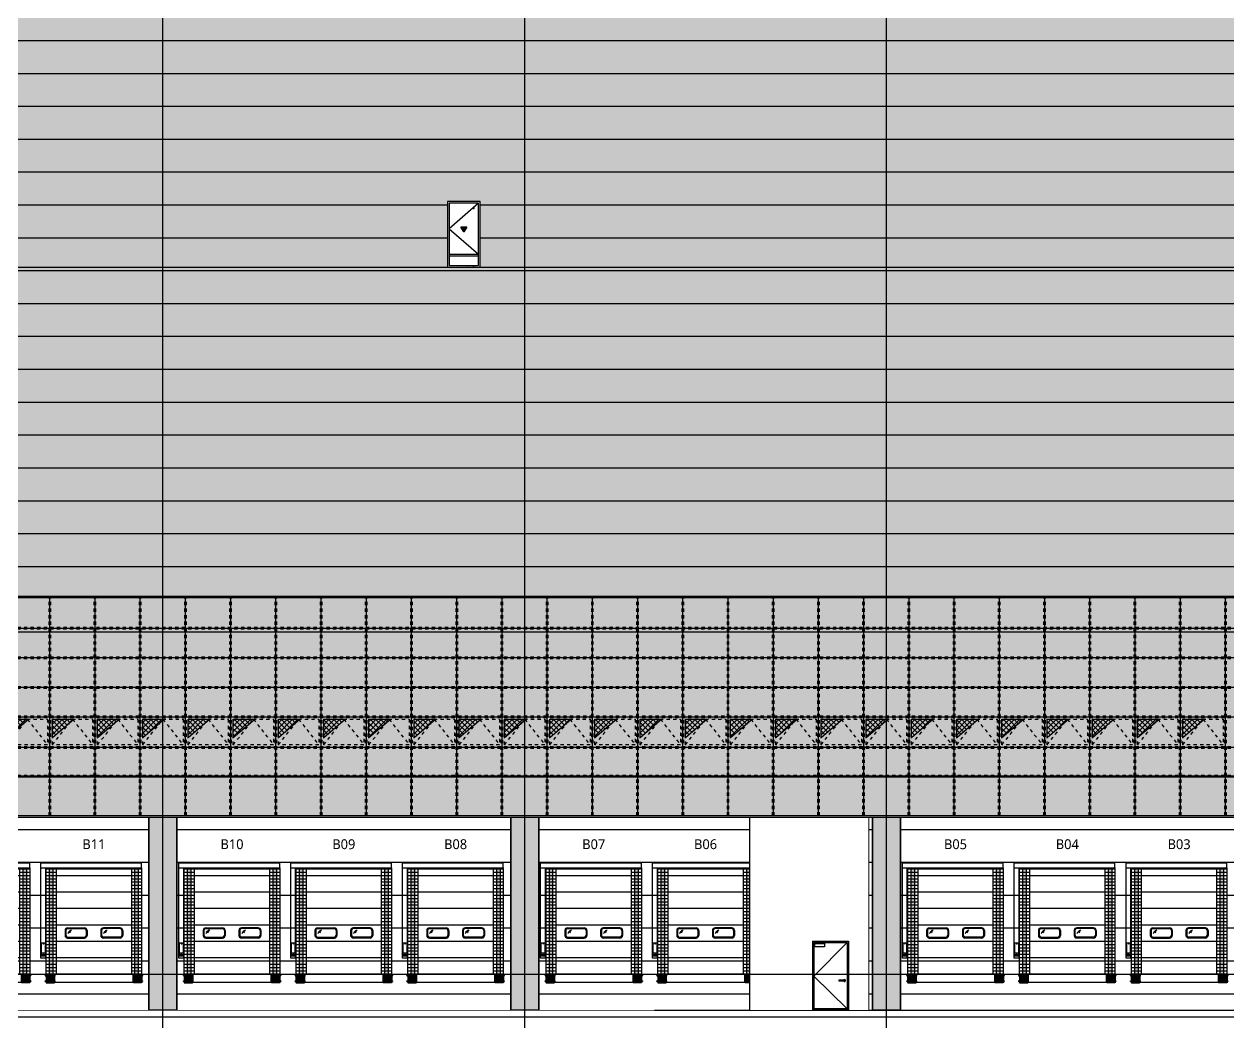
# Model space of a CAD drawing. Header units: millimetres. Extents: x 37653813 to 38677796, y 586285 to 874285.
# Drawn here: x 37920951 to 37957558, y 763684 to 794042 of the extents above; entities that cross this region are included whole.
import ezdxf
from ezdxf.enums import TextEntityAlignment as Align

# ---------------------------------------------------------------- set-up
doc = ezdxf.new("R2010")
doc.units = ezdxf.units.MM
doc.header["$LTSCALE"] = 1000
doc.header["$MEASUREMENT"] = 0
for name, pattern in [('-HID', [2.5, 1.5, -1]), ('CEN', [62, 60, -1, 0, -1]), ('HIDDEN', [2, 1, -1])]:
    doc.linetypes.add(name, pattern=pattern)
doc.layers.get('0').update_dxf_attribs({"linetype": 'CONTINUOUS'})
doc.layers.get('Defpoints').update_dxf_attribs({"color": 161, "linetype": 'CONTINUOUS'})
for name, color, linetype in [('251', 251, 'CONTINUOUS'), ('cen', 1, 'CONTINUOUS'), ('center(창호)', 1, 'CEN'), ('CON', 2, 'CONTINUOUS'), ('DOOR', 4, 'CONTINUOUS'), ('DOOR-ELE', 252, 'CONTINUOUS'), ('ELE-3', 7, 'CONTINUOUS'), ('ELE-5', 5, 'CONTINUOUS'), ('HAT-251', 251, 'CONTINUOUS'), ('HAT-253', 253, 'CONTINUOUS'), ('HAT-BACK', 252, 'CONTINUOUS'), ('hatch', 8, 'CONTINUOUS'), ('OPEN', 1, '-HID'), ('TEX', 3, 'CONTINUOUS'), ('WID', 4, 'CONTINUOUS'), ('WIN', 4, 'CONTINUOUS'), ('WIN(커튼월)_외부', 4, 'CONTINUOUS'), ('WIN(커튼월_HID)_외부', 252, 'HIDDEN'), ('WIN_3(커튼월)_외부', 252, 'HIDDEN'), ('WIPEOUT', 7, 'CONTINUOUS'), ('먹-적색 14', 14, 'CONTINUOUS'), ('먹-적색(가로선) 26', 26, 'CONTINUOUS'), ('먹-흰색 255', 255, 'CONTINUOUS')]:
    doc.layers.add(name, color=color, linetype=linetype)
doc.layers.add('먹-WIN(커튼월)', color=7, linetype='CONTINUOUS', true_color=0xe0f2ff)
doc.styles.add('나눔바른고딕', font='NanumBarunGothic.ttf')

# ---------------------------------------------------------------- blocks, each defined once
blk = doc.blocks.new('AW_1.0X1.5_(소방)')
at = {"ltscale": 1000}
blk.add_wipeout([(1000, 2000), (0, 2000), (0, 0), (1000, 0)], dxfattribs=at).dxf.layer = 'WID'
h = blk.add_hatch(color=1)
h.dxf.hatch_style = 1
h.paths.add_polyline_path([(500, 1075), (587, 1225), (413, 1225)])
at = {"layer": 'HAT-BACK', "ltscale": 1000}
h = blk.add_hatch(color=253, dxfattribs=at)
h.dxf.hatch_style = 1
edge = h.paths.add_edge_path()
edge.add_arc((200, 1800), 15, 180, 540, ccw=False)
at = {"color": 1}
blk.add_lwpolyline([(500, 1075), (587, 1225), (413, 1225)], close=True, dxfattribs=at)
at = {"ltscale": 1000}
blk.add_lwpolyline([(500, 1075), (413, 1225), (587, 1225)], close=True, dxfattribs=at)
blk.add_circle((200, 1800), 15, dxfattribs=at)
at = {"layer": 'OPEN', "ltscale": 700}
blk.add_lwpolyline([(50, 1950), (950, 1175), (50, 400)], dxfattribs=at)
at = {"layer": 'WID', "ltscale": 1000}
for p, q in [((950, 400), (50, 400)), ((950, 350), (50, 350))]:
    blk.add_line(p, q, dxfattribs=at)
for points in [[(1000, 0), (0, 0), (0, 2000), (1000, 2000)], [(950, 50), (50, 50), (50, 1950), (950, 1950)]]:
    blk.add_lwpolyline(points, close=True, dxfattribs=at)
at = {"layer": 'Defpoints', "style": '나눔바른고딕'}
blk.add_text('AW(1.0X1.5)-소방대진입창호', height=25, dxfattribs=at).set_placement((15, 15))
blk = doc.blocks.new('저온 OVERHEAD DOOR')
blk.add_wipeout([(2600, 3382), (-465, 3382), (-465, 3230), (-300, 3230), (-300, -250), (2600, -250)]).dxf.layer = 'ELE-5'
at = {"ltscale": 2}
for points in [[(-100, 3230), (-200, 3230), (-200, 0), (-100, 0)], [(2500, 3230), (2400, 3230), (2400, 0), (2500, 0)]]:
    blk.add_hatch(color=256, dxfattribs=at).paths.add_polyline_path(points)
for p, q in [((-465, 3382), (2600, 3382)), ((-465, 482), (-465, 3382)), ((2600, 3230), (2600, 3382)), ((-465, 3230), (2600, 3230)), ((-315, 482), (-315, 3230)), ((272, 1325), (272, 1175)), ((297, 1325), (297, 1175)), ((352, 1405), (862, 1405)), ((352, 1405), (862, 1405)), ((352, 1380), (862, 1380)), ((352, 1380), (862, 1380)), ((352, 1120), (862, 1120)), ((471, 1339), (357, 1230)), ((441, 1329), (368, 1260)), ((444, 1289), (409, 1253)), ((917, 1325), (917, 1175)), ((942, 1325), (942, 1175)), ((1358, 1325), (1358, 1175)), ((1383, 1325), (1383, 1175)), ((1948, 1405), (1438, 1405)), ((1948, 1405), (1438, 1405)), ((1948, 1380), (1438, 1380)), ((1948, 1380), (1438, 1380)), ((1948, 1120), (1438, 1120)), ((1558, 1339), (1444, 1230)), ((1528, 1329), (1455, 1260)), ((1531, 1289), (1496, 1253)), ((2003, 1325), (2003, 1175)), ((2028, 1325), (2028, 1175)), ((-445, 553), (-445, 953)), ((-445, 953), (-325, 953)), ((-390, 937), (-390, 928)), ((-380, 937), (-380, 928)), ((-325, 553), (-325, 953)), ((352, 1095), (862, 1095)), ((1948, 1095), (1438, 1095)), ((-315, 482), (-465, 482)), ((-445, 641), (-325, 641)), ((-445, 553), (-325, 553)), ((-425, 565), (-425, 574)), ((-355, 581), (-415, 581)), ((-415, 565), (-415, 574)), ((-385, 581), (-385, 641)), ((-355, 565), (-355, 574)), ((-345, 565), (-345, 574)), ((-300, 0), (-300, -270)), ((-300, 0), (-50, 0)), ((-290, 0), (-290, -270)), ((-280, 0), (-280, -270)), ((-270, 0), (-270, -270)), ((-260, 0), (-260, -270)), ((-250, 0), (-250, -270)), ((-240, 0), (-240, -270)), ((-230, 0), (-230, -270)), ((-220, 0), (-220, -270)), ((-210, 0), (-210, -270)), ((-200, 0), (-200, -270)), ((-190, 0), (-190, -270)), ((-180, 0), (-180, -270)), ((-170, 0), (-170, -270)), ((-160, 0), (-160, -270)), ((-150, 0), (-150, -270)), ((-140, 0), (-140, -270)), ((-130, 0), (-130, -270)), ((-120, 0), (-120, -270)), ((-110, 0), (-110, -270)), ((-100, 0), (-100, -270)), ((-90, 0), (-90, -270)), ((-80, 0), (-80, -270)), ((-70, 0), (-70, -270)), ((-60, 0), (-60, -270)), ((-50, 0), (-50, -270)), ((2600, 0), (2350, 0)), ((2350, 0), (2350, -270)), ((2360, 0), (2360, -270)), ((2370, 0), (2370, -270)), ((2380, 0), (2380, -270)), ((2390, 0), (2390, -270)), ((2400, 0), (2400, -270)), ((2410, 0), (2410, -270)), ((2420, 0), (2420, -270)), ((2430, 0), (2430, -270)), ((2440, 0), (2440, -270)), ((2450, 0), (2450, -270)), ((2460, 0), (2460, -270)), ((2470, 0), (2470, -270)), ((2480, 0), (2480, -270)), ((2490, 0), (2490, -270)), ((2500, 0), (2500, -270)), ((2510, 0), (2510, -270)), ((2520, 0), (2520, -270)), ((2530, 0), (2530, -270)), ((2540, 0), (2540, -270)), ((2550, 0), (2550, -270)), ((2560, 0), (2560, -270)), ((2570, 0), (2570, -270)), ((2580, 0), (2580, -270)), ((2590, 0), (2590, -270)), ((2600, 0), (2600, -270)), ((-329, -42), (-330, -43)), ((-330, -43), (-330, -59)), ((-330, -59), (-329, -60)), ((-329, -210), (-330, -211)), ((-330, -211), (-330, -227)), ((-330, -227), (-329, -228)), ((-329, -42), (-317, -42)), ((-329, -60), (-317, -60)), ((-329, -210), (-317, -210)), ((-329, -228), (-317, -228)), ((-317, -40), (-317, -62)), ((-306, -40), (-317, -40)), ((-317, -42), (-44, -42)), ((-317, -60), (-44, -60)), ((-306, -62), (-317, -62)), ((-317, -208), (-317, -230)), ((-306, -208), (-317, -208)), ((-317, -210), (-44, -210)), ((-317, -228), (-44, -228)), ((-306, -230), (-317, -230)), ((-306, -15), (-300, -15)), ((-306, -15), (-306, -255)), ((-306, -25), (-296, -15)), ((-306, -25), (-306, -245)), ((-296, -255), (-306, -245)), ((-306, -255), (-300, -255)), ((-300, -15), (-300, -255)), ((-300, -245), (-300, -270)), ((-300, -270), (-50, -270)), ((-231, -15), (-296, -15)), ((-231, -255), (-296, -255)), ((-231, -255), (-231, -15)), ((-119, -25), (-109, -15)), ((-119, -25), (-119, -245)), ((-109, -255), (-119, -245)), ((-50, -15), (-109, -15)), ((-50, -255), (-109, -255)), ((-50, -15), (-44, -15)), ((-50, -15), (-50, -255)), ((-50, -245), (-50, -270)), ((-50, -255), (-44, -255)), ((-44, -15), (-44, -255)), ((-37, -40), (-44, -40)), ((-37, -62), (-44, -62)), ((-37, -208), (-44, -208)), ((-37, -230), (-44, -230)), ((-37, -40), (-37, -62)), ((-37, -208), (-37, -230)), ((2337, -40), (2337, -62)), ((2337, -40), (2344, -40)), ((2337, -62), (2344, -62)), ((2337, -208), (2337, -230)), ((2337, -208), (2344, -208)), ((2337, -230), (2344, -230)), ((2350, -15), (2344, -15)), ((2344, -15), (2344, -255)), ((2617, -42), (2344, -42)), ((2617, -60), (2344, -60)), ((2617, -210), (2344, -210)), ((2617, -228), (2344, -228)), ((2350, -255), (2344, -255)), ((2350, -15), (2409, -15)), ((2350, -15), (2350, -255)), ((2350, -245), (2350, -270)), ((2350, -255), (2409, -255)), ((2600, -270), (2350, -270)), ((2419, -25), (2409, -15)), ((2409, -255), (2419, -245)), ((2419, -25), (2419, -245)), ((2531, -15), (2596, -15)), ((2531, -255), (2531, -15)), ((2531, -255), (2596, -255)), ((2606, -25), (2596, -15)), ((2596, -255), (2606, -245)), ((2606, -15), (2600, -15)), ((2600, -15), (2600, -255)), ((2600, -245), (2600, -270)), ((2606, -255), (2600, -255)), ((2606, -15), (2606, -255)), ((2606, -25), (2606, -245)), ((2606, -40), (2617, -40)), ((2606, -62), (2617, -62)), ((2606, -208), (2617, -208)), ((2606, -230), (2617, -230)), ((2617, -40), (2617, -62)), ((2629, -42), (2617, -42)), ((2629, -60), (2617, -60)), ((2617, -208), (2617, -230)), ((2629, -210), (2617, -210)), ((2629, -228), (2617, -228)), ((2629, -42), (2630, -43)), ((2630, -59), (2629, -60)), ((2629, -210), (2630, -211)), ((2630, -227), (2629, -228)), ((2630, -43), (2630, -59)), ((2630, -211), (2630, -227))]:
    blk.add_line(p, q)
at = {"linetype": 'Continuous', "lineweight": -3}
for p, q in [((-300, 3200), (0, 3200)), ((-300, 3100), (0, 3100)), ((-300, 3100), (0, 3100)), ((-300, 3000), (0, 3000)), ((-300, 3000), (0, 3000)), ((0, 3200), (2300, 3200)), ((0, 3000), (2300, 3000)), ((2300, 3200), (2600, 3200)), ((2300, 3100), (2600, 3100)), ((2300, 3100), (2600, 3100)), ((2300, 3000), (2600, 3000)), ((2300, 3000), (2600, 3000)), ((-300, 2900), (0, 2900)), ((-300, 2900), (0, 2900)), ((-300, 2800), (0, 2800)), ((-300, 2800), (0, 2800)), ((-300, 2800), (0, 2800)), ((-300, 2700), (0, 2700)), ((-300, 2700), (0, 2700)), ((-300, 2700), (0, 2700)), ((-300, 2700), (0, 2700)), ((-300, 2700), (0, 2700)), ((-300, 2700), (0, 2700)), ((-300, 2700), (0, 2700)), ((-300, 2700), (0, 2700)), ((-300, 2700), (0, 2700)), ((-300, 2600), (0, 2600)), ((-300, 2600), (0, 2600)), ((-300, 2600), (0, 2600)), ((-300, 2600), (0, 2600)), ((-300, 2600), (0, 2600)), ((-300, 2600), (0, 2600)), ((-300, 2600), (0, 2600)), ((-300, 2600), (0, 2600)), ((-300, 2600), (0, 2600)), ((-300, 2600), (0, 2600)), ((-300, 2600), (0, 2600)), ((-300, 2600), (0, 2600)), ((-300, 2600), (0, 2600)), ((-300, 2600), (0, 2600)), ((-300, 2600), (0, 2600)), ((-300, 2600), (0, 2600)), ((-300, 2600), (0, 2600)), ((-300, 2600), (0, 2600)), ((2300, 2900), (2600, 2900)), ((2300, 2900), (2600, 2900)), ((2300, 2800), (2600, 2800)), ((2300, 2800), (2600, 2800)), ((2300, 2800), (2600, 2800)), ((2300, 2700), (2600, 2700)), ((2300, 2700), (2600, 2700)), ((2300, 2700), (2600, 2700)), ((2300, 2700), (2600, 2700)), ((2300, 2700), (2600, 2700)), ((2300, 2700), (2600, 2700)), ((2300, 2700), (2600, 2700)), ((2300, 2700), (2600, 2700)), ((2300, 2700), (2600, 2700)), ((2300, 2600), (2600, 2600)), ((2300, 2600), (2600, 2600)), ((2300, 2600), (2600, 2600)), ((2300, 2600), (2600, 2600)), ((2300, 2600), (2600, 2600)), ((2300, 2600), (2600, 2600)), ((2300, 2600), (2600, 2600)), ((2300, 2600), (2600, 2600)), ((2300, 2600), (2600, 2600)), ((2300, 2600), (2600, 2600)), ((2300, 2600), (2600, 2600)), ((2300, 2600), (2600, 2600)), ((2300, 2600), (2600, 2600)), ((2300, 2600), (2600, 2600)), ((2300, 2600), (2600, 2600)), ((2300, 2600), (2600, 2600)), ((2300, 2600), (2600, 2600)), ((2300, 2600), (2600, 2600)), ((-300, 2500), (0, 2500)), ((-300, 2500), (0, 2500)), ((-300, 2500), (0, 2500)), ((-300, 2500), (0, 2500)), ((-300, 2500), (0, 2500)), ((-300, 2500), (0, 2500)), ((-300, 2500), (0, 2500)), ((-300, 2500), (0, 2500)), ((-300, 2500), (0, 2500)), ((-300, 2500), (0, 2500)), ((-300, 2500), (0, 2500)), ((-300, 2500), (0, 2500)), ((-300, 2500), (0, 2500)), ((-300, 2500), (0, 2500)), ((-300, 2500), (0, 2500)), ((-300, 2500), (0, 2500)), ((-300, 2500), (0, 2500)), ((-300, 2500), (0, 2500)), ((-300, 2400), (0, 2400)), ((-300, 2400), (0, 2400)), ((-300, 2400), (0, 2400)), ((-300, 2400), (0, 2400)), ((-300, 2400), (0, 2400)), ((-300, 2400), (0, 2400)), ((-300, 2400), (0, 2400)), ((-300, 2400), (0, 2400)), ((-300, 2400), (0, 2400)), ((-300, 2400), (0, 2400)), ((-300, 2400), (0, 2400)), ((-300, 2400), (0, 2400)), ((-300, 2400), (0, 2400)), ((-300, 2400), (0, 2400)), ((-300, 2400), (0, 2400)), ((-300, 2400), (0, 2400)), ((-300, 2400), (0, 2400)), ((-300, 2400), (0, 2400)), ((-300, 2300), (0, 2300)), ((-300, 2300), (0, 2300)), ((-300, 2300), (0, 2300)), ((-300, 2300), (0, 2300)), ((-300, 2300), (0, 2300)), ((-300, 2300), (0, 2300)), ((-300, 2300), (0, 2300)), ((-300, 2300), (0, 2300)), ((-300, 2300), (0, 2300)), ((-300, 2300), (0, 2300)), ((-300, 2300), (0, 2300)), ((-300, 2300), (0, 2300)), ((-300, 2300), (0, 2300)), ((-300, 2300), (0, 2300)), ((-300, 2300), (0, 2300)), ((-300, 2300), (0, 2300)), ((-300, 2300), (0, 2300)), ((-300, 2300), (0, 2300)), ((-300, 2200), (0, 2200)), ((-300, 2200), (0, 2200)), ((-300, 2200), (0, 2200)), ((-300, 2200), (0, 2200)), ((-300, 2200), (0, 2200)), ((-300, 2200), (0, 2200)), ((-300, 2200), (0, 2200)), ((-300, 2200), (0, 2200)), ((-300, 2200), (0, 2200)), ((-300, 2200), (0, 2200)), ((-300, 2200), (0, 2200)), ((-300, 2200), (0, 2200)), ((2300, 2500), (2600, 2500)), ((2300, 2500), (2600, 2500)), ((2300, 2500), (2600, 2500)), ((2300, 2500), (2600, 2500)), ((2300, 2500), (2600, 2500)), ((2300, 2500), (2600, 2500)), ((2300, 2500), (2600, 2500)), ((2300, 2500), (2600, 2500)), ((2300, 2500), (2600, 2500)), ((2300, 2500), (2600, 2500)), ((2300, 2500), (2600, 2500)), ((2300, 2500), (2600, 2500)), ((2300, 2500), (2600, 2500)), ((2300, 2500), (2600, 2500)), ((2300, 2500), (2600, 2500)), ((2300, 2500), (2600, 2500)), ((2300, 2500), (2600, 2500)), ((2300, 2500), (2600, 2500)), ((2300, 2400), (2600, 2400)), ((2300, 2400), (2600, 2400)), ((2300, 2400), (2600, 2400)), ((2300, 2400), (2600, 2400)), ((2300, 2400), (2600, 2400)), ((2300, 2400), (2600, 2400)), ((2300, 2400), (2600, 2400)), ((2300, 2400), (2600, 2400)), ((2300, 2400), (2600, 2400)), ((2300, 2400), (2600, 2400)), ((2300, 2400), (2600, 2400)), ((2300, 2400), (2600, 2400)), ((2300, 2400), (2600, 2400)), ((2300, 2400), (2600, 2400)), ((2300, 2400), (2600, 2400)), ((2300, 2400), (2600, 2400)), ((2300, 2400), (2600, 2400)), ((2300, 2400), (2600, 2400)), ((2300, 2300), (2600, 2300)), ((2300, 2300), (2600, 2300)), ((2300, 2300), (2600, 2300)), ((2300, 2300), (2600, 2300)), ((2300, 2300), (2600, 2300)), ((2300, 2300), (2600, 2300)), ((2300, 2300), (2600, 2300)), ((2300, 2300), (2600, 2300)), ((2300, 2300), (2600, 2300)), ((2300, 2300), (2600, 2300)), ((2300, 2300), (2600, 2300)), ((2300, 2300), (2600, 2300)), ((2300, 2300), (2600, 2300)), ((2300, 2300), (2600, 2300)), ((2300, 2300), (2600, 2300)), ((2300, 2300), (2600, 2300)), ((2300, 2300), (2600, 2300)), ((2300, 2300), (2600, 2300)), ((2300, 2200), (2600, 2200)), ((2300, 2200), (2600, 2200)), ((2300, 2200), (2600, 2200)), ((2300, 2200), (2600, 2200)), ((2300, 2200), (2600, 2200)), ((2300, 2200), (2600, 2200)), ((2300, 2200), (2600, 2200)), ((2300, 2200), (2600, 2200)), ((2300, 2200), (2600, 2200)), ((2300, 2200), (2600, 2200)), ((2300, 2200), (2600, 2200)), ((2300, 2200), (2600, 2200)), ((-300, 2100), (0, 2100)), ((-300, 2100), (0, 2100)), ((-300, 2100), (0, 2100)), ((-300, 2100), (0, 2100)), ((-300, 2100), (0, 2100)), ((-300, 2100), (0, 2100)), ((-300, 2100), (0, 2100)), ((-300, 2100), (0, 2100)), ((-300, 2100), (0, 2100)), ((-300, 2100), (0, 2100)), ((-300, 2100), (0, 2100)), ((-300, 2100), (0, 2100)), ((-300, 2000), (0, 2000)), ((-300, 2000), (0, 2000)), ((-300, 2000), (0, 2000)), ((-300, 2000), (0, 2000)), ((-300, 2000), (0, 2000)), ((-300, 2000), (0, 2000)), ((-300, 2000), (0, 2000)), ((-300, 2000), (0, 2000)), ((-300, 2000), (0, 2000)), ((-300, 2000), (0, 2000)), ((-300, 2000), (0, 2000)), ((-300, 2000), (0, 2000)), ((-300, 1900), (0, 1900)), ((-300, 1900), (0, 1900)), ((-300, 1900), (0, 1900)), ((-300, 1900), (0, 1900)), ((-300, 1900), (0, 1900)), ((-300, 1900), (0, 1900)), ((-300, 1900), (0, 1900)), ((-300, 1900), (0, 1900)), ((-300, 1900), (0, 1900)), ((-300, 1900), (0, 1900)), ((-300, 1900), (0, 1900)), ((-300, 1900), (0, 1900)), ((2300, 2100), (2600, 2100)), ((2300, 2100), (2600, 2100)), ((2300, 2100), (2600, 2100)), ((2300, 2100), (2600, 2100)), ((2300, 2100), (2600, 2100)), ((2300, 2100), (2600, 2100)), ((2300, 2100), (2600, 2100)), ((2300, 2100), (2600, 2100)), ((2300, 2100), (2600, 2100)), ((2300, 2100), (2600, 2100)), ((2300, 2100), (2600, 2100)), ((2300, 2100), (2600, 2100)), ((2300, 2000), (2600, 2000)), ((2300, 2000), (2600, 2000)), ((2300, 2000), (2600, 2000)), ((2300, 2000), (2600, 2000)), ((2300, 2000), (2600, 2000)), ((2300, 2000), (2600, 2000)), ((2300, 2000), (2600, 2000)), ((2300, 2000), (2600, 2000)), ((2300, 2000), (2600, 2000)), ((2300, 2000), (2600, 2000)), ((2300, 2000), (2600, 2000)), ((2300, 2000), (2600, 2000)), ((2300, 1900), (2600, 1900)), ((2300, 1900), (2600, 1900)), ((2300, 1900), (2600, 1900)), ((2300, 1900), (2600, 1900)), ((2300, 1900), (2600, 1900)), ((2300, 1900), (2600, 1900)), ((2300, 1900), (2600, 1900)), ((2300, 1900), (2600, 1900)), ((2300, 1900), (2600, 1900)), ((2300, 1900), (2600, 1900)), ((2300, 1900), (2600, 1900)), ((2300, 1900), (2600, 1900)), ((-300, 1800), (0, 1800)), ((-300, 1800), (0, 1800)), ((-300, 1800), (0, 1800)), ((-300, 1800), (0, 1800)), ((-300, 1800), (0, 1800)), ((-300, 1800), (0, 1800)), ((-300, 1800), (0, 1800)), ((-300, 1800), (0, 1800)), ((-300, 1800), (0, 1800)), ((-300, 1800), (0, 1800)), ((-300, 1800), (0, 1800)), ((-300, 1800), (0, 1800)), ((-300, 1700), (0, 1700)), ((-300, 1700), (0, 1700)), ((-300, 1700), (0, 1700)), ((-300, 1700), (0, 1700)), ((-300, 1700), (0, 1700)), ((-300, 1700), (0, 1700)), ((-300, 1700), (0, 1700)), ((-300, 1700), (0, 1700)), ((-300, 1700), (0, 1700)), ((-300, 1700), (0, 1700)), ((-300, 1700), (0, 1700)), ((-300, 1700), (0, 1700)), ((-300, 1600), (0, 1600)), ((-300, 1600), (0, 1600)), ((-300, 1600), (0, 1600)), ((-300, 1500), (0, 1500)), ((-300, 1500), (0, 1500)), ((-300, 1500), (0, 1500)), ((2300, 1800), (2600, 1800)), ((2300, 1800), (2600, 1800)), ((2300, 1800), (2600, 1800)), ((2300, 1800), (2600, 1800)), ((2300, 1800), (2600, 1800)), ((2300, 1800), (2600, 1800)), ((2300, 1800), (2600, 1800)), ((2300, 1800), (2600, 1800)), ((2300, 1800), (2600, 1800)), ((2300, 1800), (2600, 1800)), ((2300, 1800), (2600, 1800)), ((2300, 1800), (2600, 1800)), ((2300, 1700), (2600, 1700)), ((2300, 1700), (2600, 1700)), ((2300, 1700), (2600, 1700)), ((2300, 1700), (2600, 1700)), ((2300, 1700), (2600, 1700)), ((2300, 1700), (2600, 1700)), ((2300, 1700), (2600, 1700)), ((2300, 1700), (2600, 1700)), ((2300, 1700), (2600, 1700)), ((2300, 1700), (2600, 1700)), ((2300, 1700), (2600, 1700)), ((2300, 1700), (2600, 1700)), ((2300, 1600), (2600, 1600)), ((2300, 1600), (2600, 1600)), ((2300, 1600), (2600, 1600)), ((2300, 1500), (2600, 1500)), ((2300, 1500), (2600, 1500)), ((2300, 1500), (2600, 1500)), ((-300, 1400), (0, 1400)), ((-300, 1400), (0, 1400)), ((-300, 1400), (0, 1400)), ((-300, 1300), (0, 1300)), ((-300, 1300), (0, 1300)), ((-300, 1200), (0, 1200)), ((-300, 1200), (0, 1200)), ((-300, 1100), (0, 1100)), ((2300, 1400), (2600, 1400)), ((2300, 1400), (2600, 1400)), ((2300, 1400), (2600, 1400)), ((2300, 1300), (2600, 1300)), ((2300, 1300), (2600, 1300)), ((2300, 1200), (2600, 1200)), ((2300, 1200), (2600, 1200)), ((2300, 1100), (2600, 1100)), ((-300, 1000), (0, 1000)), ((-300, 900), (0, 900)), ((-300, 800), (0, 800)), ((2300, 1000), (2600, 1000)), ((2300, 900), (2600, 900)), ((2300, 800), (2600, 800)), ((-300, 700), (0, 700)), ((-300, 600), (0, 600)), ((-300, 500), (0, 500)), ((-300, 400), (0, 400)), ((2300, 700), (2600, 700)), ((2300, 600), (2600, 600)), ((2300, 500), (2600, 500)), ((2300, 400), (2600, 400)), ((-300, 300), (0, 300)), ((-300, 200), (0, 200)), ((-300, 100), (0, 100)), ((2300, 300), (2600, 300)), ((2300, 200), (2600, 200)), ((2300, 100), (2600, 100))]:
    blk.add_line(p, q, dxfattribs=at)
at = {"linetype": 'ByBlock', "ltscale": 0.017}
for p, q in [((0, 2500), (2300, 2500)), ((0, 2500), (2300, 2500)), ((0, 2500), (2300, 2500)), ((0, 2500), (2300, 2500)), ((0, 2000), (2300, 2000)), ((0, 1500), (2300, 1500)), ((0, 1000), (2300, 1000)), ((0, 500), (2300, 500))]:
    blk.add_line(p, q, dxfattribs=at)
at = {"linetype": 'ByBlock'}
for p, q in [((-330, -43), (-44, -43)), ((-330, -59), (-44, -59)), ((-330, -211), (-44, -211)), ((-330, -227), (-44, -227)), ((-329, -60), (-329, -42)), ((-329, -228), (-329, -210)), ((2630, -43), (2344, -43)), ((2630, -59), (2344, -59)), ((2630, -211), (2344, -211)), ((2630, -227), (2344, -227)), ((2629, -60), (2629, -42)), ((2629, -228), (2629, -210))]:
    blk.add_line(p, q, dxfattribs=at)
at = {"ltscale": 0.002}
for points in [[(-300, 3230), (0, 3230), (0, 0), (-300, 0)], [(-200, 3230), (-100, 3230), (-100, 0), (-200, 0)], [(2300, 3230), (2600, 3230), (2600, 0), (2300, 0)], [(2400, 3230), (2500, 3230), (2500, 0), (2400, 0)], [(-44, -250), (2344, -250), (2344, 0), (-44, 0)]]:
    blk.add_lwpolyline(points, close=True, dxfattribs=at)
for points in [[(2419, 0), (2350, 0)], [(-119, 0), (-50, 0)]]:
    blk.add_lwpolyline(points)
for centre in [(-282, -51), (-282, -219), (-95, -51), (-95, -219), (2395, -51), (2395, -219), (2582, -51), (2582, -219)]:
    blk.add_circle(centre, 10.2)
for centre, radius, start, end in [((352, 1325), 80, 90, 180), ((352, 1325), 80, 90, 180), ((352, 1175), 80, 180, 270), ((352, 1325), 55, 90, 180), ((352, 1325), 55, 90, 180), ((352, 1175), 55, 180, 270), ((862, 1325), 80, 0, 90), ((862, 1325), 80, 0, 90), ((862, 1325), 55, 0, 90), ((862, 1325), 55, 0, 90), ((862, 1175), 80, 270, 0), ((862, 1175), 55, 270, 0), ((1438, 1325), 80, 90, 180), ((1438, 1325), 80, 90, 180), ((1438, 1175), 80, 180, 270), ((1438, 1325), 55, 90, 180), ((1438, 1325), 55, 90, 180), ((1438, 1175), 55, 180, 270), ((1948, 1325), 80, 0, 90), ((1948, 1325), 80, 0, 90), ((1948, 1325), 55, 0, 90), ((1948, 1325), 55, 0, 90), ((1948, 1175), 80, 270, 0), ((1948, 1175), 55, 270, 0), ((-385, 921), 8.5, 128.1459, 269.9989), ((-385, 937), 5.25, 90, 180.0006), ((-385, 937), 5.25, 359.9994, 90), ((-385, 921), 8.5, 270.0011, 51.8541), ((-420, 581), 8.5, 90.0011, 231.8541), ((-420, 565), 5.25, 179.9994, 270), ((-420, 581), 8.5, 308.1459, 89.9989), ((-420, 565), 5.25, 270, 0.0006), ((-350, 581), 8.5, 90.0011, 231.8541), ((-350, 565), 5.25, 179.9994, 270), ((-350, 581), 8.5, 308.1459, 89.9989), ((-350, 565), 5.25, 270, 0.0006)]:
    blk.add_arc(centre, radius, start, end)
blk = doc.blocks.new('A$C796d04ea')
blk.add_wipeout([(1000, 2100), (1000, 0), (-100, 0), (-100, 2100)])
blk.add_wipeout([(-100, 2100), (1000, 2100), (1000, 0), (-100, 0)]).dxf.layer = 'WIPEOUT'
at = {"layer": 'center(창호)'}
for p, q in [((-20, 900), (70, 900)), ((25, 945), (25, 855))]:
    blk.add_line(p, q, dxfattribs=at)
at = {"layer": 'DOOR', "ltscale": 1000}
for p, q in [((-100, 2100), (-100, 0)), ((1000, 2100), (-100, 2100)), ((-60, 2060), (-60, 0)), ((960, 2060), (-60, 2060)), ((960, 2060), (960, 0)), ((1000, 2100), (1000, 0)), ((-60, 40), (960, 40)), ((-100, 0), (1000, 0))]:
    blk.add_line(p, q, dxfattribs=at)
blk.add_circle((25, 900), 30, dxfattribs=at)
at = {"layer": 'DOOR-ELE', "ltscale": 1000}
for p, q in [((51, 915), (200, 915)), ((51, 885), (200, 885)), ((150, 915), (150, 885)), ((200, 915), (200, 885))]:
    blk.add_line(p, q, dxfattribs=at)
for points in [[(930, 2025), (630, 2025), (630, 1925), (930, 1925)], [(960, 1780), (950, 1780), (950, 1880), (960, 1880)], [(960, 200), (950, 200), (950, 300), (960, 300)]]:
    blk.add_lwpolyline(points, close=True, dxfattribs=at)
at = {"layer": 'OPEN', "ltscale": 700}
for p, q in [((-60, 2060), (960, 1030)), ((960, 1030), (-60, 40))]:
    blk.add_line(p, q, dxfattribs=at)
blk = doc.blocks.new('C7C7A-B2-B1 입면')
at = {"ltscale": 0.1}
blk.add_wipeout([(44182294, -1439339), (44183144, -1439339), (44183144, -1427839), (44182294, -1427839)], dxfattribs=at).dxf.layer = 'HAT-251'
at = {"layer": 'HAT-251', "ltscale": 0.1}
h = blk.add_hatch(color=256, dxfattribs=at)
h.dxf.hatch_style = 1
h.paths.add_polyline_path([(44182294, -1427839), (44183144, -1427839), (44183144, -1439339), (44182294, -1439339)])
at = {"layer": 'ELE-3', "ltscale": 0.1}
blk.add_lwpolyline([(44182294, -1427839), (44183144, -1427839), (44183144, -1439339), (44182294, -1439339)], close=True, dxfattribs=at)
at = {"layer": 'ELE-3', "ltscale": 1000}
blk.add_lwpolyline([(44183144, -1439339), (44183144, -1431289)], dxfattribs=at)
at = {"layer": 'HAT-251', "ltscale": 0.1}
blk.add_lwpolyline([(44183144, -1439339), (44182294, -1439339), (44182294, -1427839), (44183144, -1427839)], close=True, dxfattribs=at)
blk.add_lwpolyline([(44182294, -1431289), (44182294, -1439339)], dxfattribs=at)
blk = doc.blocks.new('A$C2DB153E7')
at = {"layer": 'hatch'}
h = blk.add_hatch(dxfattribs=at)
h.set_pattern_fill('_USER', color=252, scale=112.5, angle=45, double=1, pattern_type=0)
h.set_pattern_definition([(45, (-5906.34, -13786.88), (-79.5495, 79.5495), []), (135, (-5906.34, -13786.88), (-79.5495, -79.5495), [])])
h.paths.add_polyline_path([(663, 0), (0, -562), (0, 0)])
at = {"layer": 'hatch', "color": 252}
blk.add_lwpolyline([(663, 0), (0, -562), (0, 0)], close=True, dxfattribs=at)
blk = doc.blocks.new('A$C26893fde')
blk.add_wipeout([(8127, 7190), (174352, 7190), (174352, 460), (8127, 460)])
at = {"layer": '먹-WIN(커튼월)', "ltscale": 0.1}
h = blk.add_hatch(dxfattribs=at)
h.set_pattern_fill('DOTS', color=254, scale=3000)
h.set_pattern_definition([(0, (-37795372.14, -766752.47), (93.75, 187.5), [0, -187.5])])
h.paths.add_polyline_path([(174302, 7140), (8177, 7140), (8177, 4390), (174302, 4390)])
h = blk.add_hatch(dxfattribs=at)
h.set_pattern_fill('DOTS', color=256, scale=3000)
h.set_pattern_definition([(0, (-37795372.14, -769452.47), (93.75, 187.5), [0, -187.5])])
h.paths.add_polyline_path([(174302, 4390), (8177, 4390), (8177, 1690), (174302, 1690)])
h = blk.add_hatch(dxfattribs=at)
h.set_pattern_fill('DOTS', color=254, scale=3000)
h.set_pattern_definition([(0, (-37795372.14, -772202.47), (93.75, 187.5), [0, -187.5])])
h.paths.add_polyline_path([(174302, 1690), (8177, 1690), (8177, 510), (174302, 510)])
at = {"layer": 'WIN(커튼월)_외부', "ltscale": 1000}
for p, q in [((8127, 7190), (174352, 7190)), ((8127, 7190), (174352, 7190)), ((8177, 7140), (174302, 7140)), ((126364, 510), (126364, 7140)), ((127739, 510), (127739, 7140)), ((129114, 510), (129114, 7140)), ((130489, 510), (130489, 7140)), ((131864, 510), (131864, 7140)), ((133239, 510), (133239, 7140)), ((134614, 510), (134614, 7140)), ((135989, 510), (135989, 7140)), ((137364, 510), (137364, 7140)), ((138739, 510), (138739, 7140)), ((140114, 510), (140114, 7140)), ((141489, 510), (141489, 7140)), ((142864, 510), (142864, 7140)), ((144239, 510), (144239, 7140)), ((145614, 510), (145614, 7140)), ((146989, 510), (146989, 7140)), ((148364, 510), (148364, 7140)), ((149739, 510), (149739, 7140)), ((151114, 510), (151114, 7140)), ((152489, 510), (152489, 7140)), ((153864, 510), (153864, 7140)), ((155239, 510), (155239, 7140)), ((156614, 510), (156614, 7140)), ((157989, 510), (157989, 7140)), ((159364, 510), (159364, 7140)), ((160739, 510), (160739, 7140)), ((162114, 510), (162114, 7140)), ((8177, 6215), (174252, 6215)), ((8177, 6215), (174252, 6215)), ((8177, 6215), (174252, 6215)), ((8177, 6215), (174252, 6215)), ((8177, 5315), (174252, 5315)), ((8177, 5315), (174252, 5315)), ((8177, 5315), (174252, 5315)), ((8177, 5315), (174252, 5315)), ((8177, 4415), (174252, 4415)), ((8177, 4415), (174252, 4415)), ((8177, 4415), (174252, 4415)), ((8177, 4415), (174252, 4415)), ((8177, 3515), (174252, 3515)), ((8177, 2590), (174252, 2590)), ((8177, 1715), (174252, 1715)), ((8127, 460), (174352, 460)), ((8177, 510), (174302, 510))]:
    blk.add_line(p, q, dxfattribs=at)
at = {"layer": 'WIN(커튼월_HID)_외부', "ltscale": 0.1}
for p, q in [((126339, 510), (126339, 7140)), ((126389, 510), (126389, 7140)), ((127714, 510), (127714, 7140)), ((127764, 510), (127764, 7140)), ((129089, 510), (129089, 7140)), ((129139, 510), (129139, 7140)), ((130464, 510), (130464, 7140)), ((130514, 510), (130514, 7140)), ((131839, 510), (131839, 7140)), ((131889, 510), (131889, 7140)), ((133214, 510), (133214, 7140)), ((133264, 510), (133264, 7140)), ((134589, 510), (134589, 7140)), ((134639, 510), (134639, 7140)), ((135964, 510), (135964, 7140)), ((136014, 510), (136014, 7140)), ((137339, 510), (137339, 7140)), ((137389, 510), (137389, 7140)), ((138714, 510), (138714, 7140)), ((138764, 510), (138764, 7140)), ((140089, 510), (140089, 7140)), ((140139, 510), (140139, 7140)), ((141464, 510), (141464, 7140)), ((141514, 510), (141514, 7140)), ((142839, 510), (142839, 7140)), ((142889, 510), (142889, 7140)), ((144214, 510), (144214, 7140)), ((144264, 510), (144264, 7140)), ((145589, 510), (145589, 7140)), ((145639, 510), (145639, 7140)), ((146964, 510), (146964, 7140)), ((147014, 510), (147014, 7140)), ((148339, 510), (148339, 7140)), ((148389, 510), (148389, 7140)), ((149714, 510), (149714, 7140)), ((149764, 510), (149764, 7140)), ((151089, 510), (151089, 7140)), ((151139, 510), (151139, 7140)), ((152464, 510), (152464, 7140)), ((152514, 510), (152514, 7140)), ((153839, 510), (153839, 7140)), ((153889, 510), (153889, 7140)), ((155214, 510), (155214, 7140)), ((155264, 510), (155264, 7140)), ((156589, 510), (156589, 7140)), ((156639, 510), (156639, 7140)), ((157964, 510), (157964, 7140)), ((158014, 510), (158014, 7140)), ((159339, 510), (159339, 7140)), ((159389, 510), (159389, 7140)), ((160714, 510), (160714, 7140)), ((160764, 510), (160764, 7140)), ((162089, 510), (162089, 7140)), ((162139, 510), (162139, 7140)), ((8177, 6240), (174252, 6240)), ((8172, 6190), (174247, 6190)), ((8172, 5290), (174247, 5290)), ((8177, 5340), (174252, 5340)), ((8177, 4440), (174252, 4440)), ((8172, 4390), (174247, 4390)), ((8177, 3540), (174252, 3540)), ((8177, 3490), (174252, 3490)), ((8177, 2615), (174252, 2615)), ((8177, 2565), (174252, 2565)), ((8177, 1740), (174252, 1740)), ((8177, 1690), (174252, 1690))]:
    blk.add_line(p, q, dxfattribs=at)
for points in [[(125064, 3440), (126289, 3440), (126289, 2665), (125064, 2665)], [(126439, 3440), (127664, 3440), (127664, 2665), (126439, 2665)], [(127814, 3440), (129039, 3440), (129039, 2665), (127814, 2665)], [(129189, 3440), (130414, 3440), (130414, 2665), (129189, 2665)], [(130564, 3440), (131789, 3440), (131789, 2665), (130564, 2665)], [(131939, 3440), (133164, 3440), (133164, 2665), (131939, 2665)], [(133314, 3440), (134539, 3440), (134539, 2665), (133314, 2665)], [(134689, 3440), (135914, 3440), (135914, 2665), (134689, 2665)], [(136064, 3440), (137289, 3440), (137289, 2665), (136064, 2665)], [(137439, 3440), (138664, 3440), (138664, 2665), (137439, 2665)], [(138814, 3440), (140039, 3440), (140039, 2665), (138814, 2665)], [(140189, 3440), (141414, 3440), (141414, 2665), (140189, 2665)], [(141564, 3440), (142789, 3440), (142789, 2665), (141564, 2665)], [(142939, 3440), (144164, 3440), (144164, 2665), (142939, 2665)], [(144314, 3440), (145539, 3440), (145539, 2665), (144314, 2665)], [(145689, 3440), (146914, 3440), (146914, 2665), (145689, 2665)], [(147064, 3440), (148289, 3440), (148289, 2665), (147064, 2665)], [(148439, 3440), (149664, 3440), (149664, 2665), (148439, 2665)], [(149814, 3440), (151039, 3440), (151039, 2665), (149814, 2665)], [(151189, 3440), (152414, 3440), (152414, 2665), (151189, 2665)], [(152564, 3440), (153789, 3440), (153789, 2665), (152564, 2665)], [(153939, 3440), (155164, 3440), (155164, 2665), (153939, 2665)], [(155314, 3440), (156539, 3440), (156539, 2665), (155314, 2665)], [(156689, 3440), (157914, 3440), (157914, 2665), (156689, 2665)], [(158064, 3440), (159289, 3440), (159289, 2665), (158064, 2665)], [(159439, 3440), (160664, 3440), (160664, 2665), (159439, 2665)], [(160814, 3440), (162039, 3440), (162039, 2665), (160814, 2665)]]:
    blk.add_lwpolyline(points, close=True, dxfattribs=at)
at = {"layer": 'WIN_3(커튼월)_외부', "ltscale": 0.1}
for points in [[(125064, 2665), (125677, 3440), (126289, 2665)], [(126439, 2665), (127052, 3440), (127664, 2665)], [(127814, 2665), (128427, 3440), (129039, 2665)], [(129189, 2665), (129802, 3440), (130414, 2665)], [(130564, 2665), (131177, 3440), (131789, 2665)], [(131939, 2665), (132552, 3440), (133164, 2665)], [(133314, 2665), (133927, 3440), (134539, 2665)], [(134689, 2665), (135302, 3440), (135914, 2665)], [(136064, 2665), (136677, 3440), (137289, 2665)], [(137439, 2665), (138052, 3440), (138664, 2665)], [(138814, 2665), (139427, 3440), (140039, 2665)], [(140189, 2665), (140802, 3440), (141414, 2665)], [(141564, 2665), (142177, 3440), (142789, 2665)], [(142939, 2665), (143552, 3440), (144164, 2665)], [(144314, 2665), (144927, 3440), (145539, 2665)], [(145689, 2665), (146302, 3440), (146914, 2665)], [(147064, 2665), (147677, 3440), (148289, 2665)], [(148439, 2665), (149052, 3440), (149664, 2665)], [(149814, 2665), (150427, 3440), (151039, 2665)], [(151189, 2665), (151802, 3440), (152414, 2665)], [(152564, 2665), (153177, 3440), (153789, 2665)], [(153939, 2665), (154552, 3440), (155164, 2665)], [(155314, 2665), (155927, 3440), (156539, 2665)], [(156689, 2665), (157302, 3440), (157914, 2665)], [(158064, 2665), (158677, 3440), (159289, 2665)], [(159439, 2665), (160052, 3440), (160664, 2665)], [(160814, 2665), (161427, 3440), (162039, 2665)]]:
    blk.add_lwpolyline(points, dxfattribs=at)
at = {"ltscale": 0.1}
for p in [(125064, 3440), (126439, 3440), (127814, 3440), (129189, 3440), (130564, 3440), (131939, 3440), (133314, 3440), (134689, 3440), (136064, 3440), (137439, 3440), (138814, 3440), (140189, 3440), (141564, 3440), (142939, 3440), (144314, 3440), (145689, 3440), (147064, 3440), (148439, 3440), (149814, 3440), (151189, 3440), (152564, 3440), (153939, 3440), (155314, 3440), (156689, 3440), (158064, 3440), (159439, 3440), (160814, 3440)]:
    blk.add_blockref('A$C2DB153E7', p, dxfattribs=at)

msp = doc.modelspace()

# ---------------------------------------------------------------- hatches: boundary and pattern name
at = {"layer": '먹-적색 14', "ltscale": 0.1}
h = msp.add_hatch(dxfattribs=at)
h.set_pattern_fill('DOTS', color=256, scale=3000)
h.paths.add_polyline_path([(37969524, 769912.5), (37804724, 769912.5), (37804724, 764042.5), (37969524, 764042.5)])
at = {"layer": '먹-흰색 255', "ltscale": 0.1}
h = msp.add_hatch(dxfattribs=at)
h.set_pattern_fill('DOTS', color=256, scale=3000)
h.paths.add_polyline_path([(37803499, 825442.5), (37969524, 825442.5), (37969524, 776642.5), (37803499, 776642.5)])

# ---------------------------------------------------------------- linework, layer by layer
at = {"ltscale": 0.1}
msp.add_lwpolyline([(37725834.4, 763842.5), (37997018.4, 763842.5)], dxfattribs=at)
at = {"layer": 'HAT-253', "ltscale": 0.1}
msp.add_lwpolyline([(37803499, 775542.5), (37969524, 775542.5), (37969524, 824542.5), (37803499, 824542.5)], close=True, dxfattribs=at)
for points in [[(37803499, 793542.5), (37969524, 793542.5)], [(37803499, 792542.5), (37969524, 792542.5)], [(37803499, 791542.5), (37969524, 791542.5)], [(37803499, 790542.5), (37969524, 790542.5)], [(37803499, 789542.5), (37969524, 789542.5)], [(37803499, 788542.5), (37969524, 788542.5)], [(37803499, 787542.5), (37969524, 787542.5)], [(37803499, 786542.5), (37969524, 786542.5)], [(37803499, 785542.5), (37969524, 785542.5)], [(37803499, 784542.5), (37969524, 784542.5)], [(37803499, 783542.5), (37969524, 783542.5)], [(37803499, 782542.5), (37969524, 782542.5)], [(37803499, 781542.5), (37969524, 781542.5)], [(37803499, 780542.5), (37969524, 780542.5)], [(37803499, 779542.5), (37969524, 779542.5)], [(37803499, 778542.5), (37969524, 778542.5)], [(37803499, 777542.5), (37969524, 777542.5)], [(37803499, 776542.5), (37969524, 776542.5)]]:
    msp.add_lwpolyline(points, dxfattribs=at)
at = {"layer": '먹-적색 14', "ltscale": 0.1}
msp.add_lwpolyline([(37969524, 764042.5), (37804724, 764042.5), (37804724, 771452.5), (37969524, 771452.5)], close=True, dxfattribs=at)

# ---------------------------------------------------------------- next in the draw order: block references
at = {"xscale": -1}
msp.add_blockref('AW_1.0X1.5_(소방)', (37934824, 786642.5), dxfattribs=at)

# ---------------------------------------------------------------- next in the draw order: wipeouts: each hides what was drawn before it
msp.add_wipeout([(37969524, 764042.5), (37804724, 764042.5), (37804724, 771452.5), (37969524, 771452.5)]).dxf.layer = '먹-적색(가로선) 26'

# ---------------------------------------------------------------- next in the draw order: linework, layer by layer
at = {"ltscale": 0.1}
msp.add_lwpolyline([(37940124, 764042.5), (37997018.4, 764042.5)], dxfattribs=at)
at = {"layer": 'cen', "ltscale": 5}
msp.add_line((37725834.4, 786642.5), (37997018.4, 786642.5), dxfattribs=at)
at = {"layer": 'CON', "ltscale": 1000}
msp.add_line((37946624, 775542.5), (37946624, 764042.5), dxfattribs=at)
at = {"layer": '먹-적색(가로선) 26', "ltscale": 0.1}
for points in [[(37804724, 770542.5), (37968499, 770542.5)], [(37804724, 769542.5), (37968499, 769542.5)], [(37804724, 768542.5), (37968499, 768542.5)], [(37804724, 767542.5), (37968499, 767542.5)], [(37804724, 766542.5), (37968499, 766542.5)], [(37804724, 764542.5), (37968499, 764542.5)]]:
    msp.add_lwpolyline(points, dxfattribs=at)

# ---------------------------------------------------------------- next in the draw order: texts
at = {"layer": 'TEX', "color": 253, "ltscale": 0.1, "style": '나눔바른고딕'}
for s, p in [('B11', (37923074, 769091.6)), ('B10', (37927274, 769091.6)), ('B09', (37930674, 769091.6)), ('B08', (37934074, 769091.6)), ('B07', (37938274, 769091.6)), ('B06', (37941674, 769091.6)), ('B05', (37949274, 769091.6)), ('B04', (37952674, 769091.6)), ('B03', (37956074, 769091.6))]:
    msp.add_text(s, height=300, dxfattribs=at).set_placement(p, align=Align.MIDDLE_CENTER)

# ---------------------------------------------------------------- next in the draw order: block references
at = {"layer": '251'}
for p in [(37918524, 765142.5), (37921924, 765142.5), (37926124, 765142.5), (37929524, 765142.5), (37932924, 765142.5), (37937124, 765142.5), (37940524, 765142.5), (37948124, 765142.5), (37951524, 765142.5), (37954924, 765142.5)]:
    msp.add_blockref('저온 OVERHEAD DOOR', p, dxfattribs=at)

# ---------------------------------------------------------------- next in the draw order: linework, layer by layer
at = {"layer": '먹-적색(가로선) 26', "ltscale": 0.1}
msp.add_lwpolyline([(37804724, 765542.5), (37968499, 765542.5)], dxfattribs=at)

# ---------------------------------------------------------------- next in the draw order: block references
for p in [(-6257544.5, 2203382), (-6246544.5, 2203382)]:
    msp.add_blockref('C7C7A-B2-B1 입면', p)

# ---------------------------------------------------------------- next in the draw order: wipeouts: each hides what was drawn before it
msp.add_wipeout([(37943024, 764042.5), (37946624, 764042.5), (37946624, 769912.5), (37943024, 769912.5)])

# ---------------------------------------------------------------- next in the draw order: linework, layer by layer
at = {"layer": 'CON', "ltscale": 1000}
msp.add_line((37943024, 764042.5), (37943024, 769912.5), dxfattribs=at)

# ---------------------------------------------------------------- next in the draw order: block references
msp.add_blockref('C7C7A-B2-B1 입면', (-6235544.5, 2203382))
at = {"ltscale": 0.1, "xscale": -1}
msp.add_blockref('A$C796d04ea', (37945924, 764042.5), dxfattribs=at)

# ---------------------------------------------------------------- next in the draw order: linework, layer by layer
at = {"layer": 'cen', "ltscale": 5}
msp.add_line((37725834.4, 765142.5), (37997018.4, 765142.5), dxfattribs=at)

# ---------------------------------------------------------------- next in the draw order: block references
at = {"layer": 'WIN', "ltscale": 0.1}
msp.add_blockref('A$C26893fde', (37795372.1, 769452.5), dxfattribs=at)

# ---------------------------------------------------------------- next in the draw order: linework, layer by layer
at = {"layer": 'cen', "ltscale": 0.1}
for p, q in [((37925174, 749542.5), (37925174, 836435.4)), ((37936174, 749542.5), (37936174, 836435.4)), ((37947174, 749542.5), (37947174, 836435.4))]:
    msp.add_line(p, q, dxfattribs=at)
at = {"layer": 'cen', "ltscale": 5}
for p, q in [((37725834.4, 776642.5), (37997018.4, 776642.5)), ((37725834.4, 771142.5), (37997018.4, 771142.5))]:
    msp.add_line(p, q, dxfattribs=at)
at = {"layer": 'Defpoints', "ltscale": 10000}
msp.add_line((37997018.4, 775542.5), (37803499, 775542.5), dxfattribs=at)

doc.saveas('drawing.dxf')
